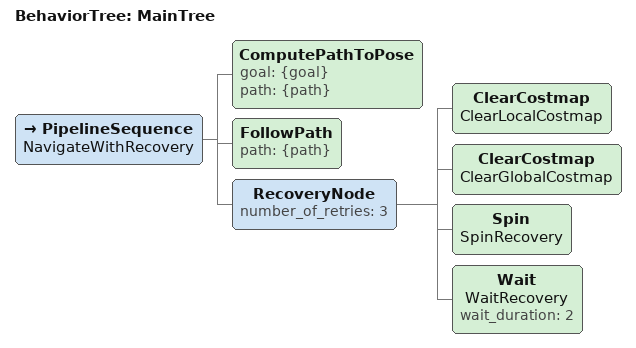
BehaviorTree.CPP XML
<root main_tree_to_execute="MainTree">

  <!--
    Behavior Tree standard per Nav2:
    - calcola il percorso
    - segue il percorso
    - esegue recovery se necessario
  -->

  <BehaviorTree ID="MainTree">

    <PipelineSequence name="NavigateWithRecovery">

      <!-- Pianifica un percorso verso il goal -->
      <ComputePathToPose goal="{goal}" path="{path}"/>

      <!-- Segue il percorso -->
      <FollowPath path="{path}"/>

      <!-- Recovery automatiche -->
      <RecoveryNode number_of_retries="3">

        <ClearCostmap name="ClearLocalCostmap"/>
        <ClearCostmap name="ClearGlobalCostmap"/>
        <Spin name="SpinRecovery"/>
        <Wait name="WaitRecovery" wait_duration="2"/>

      </RecoveryNode>

    </PipelineSequence>

  </BehaviorTree>

</root>
